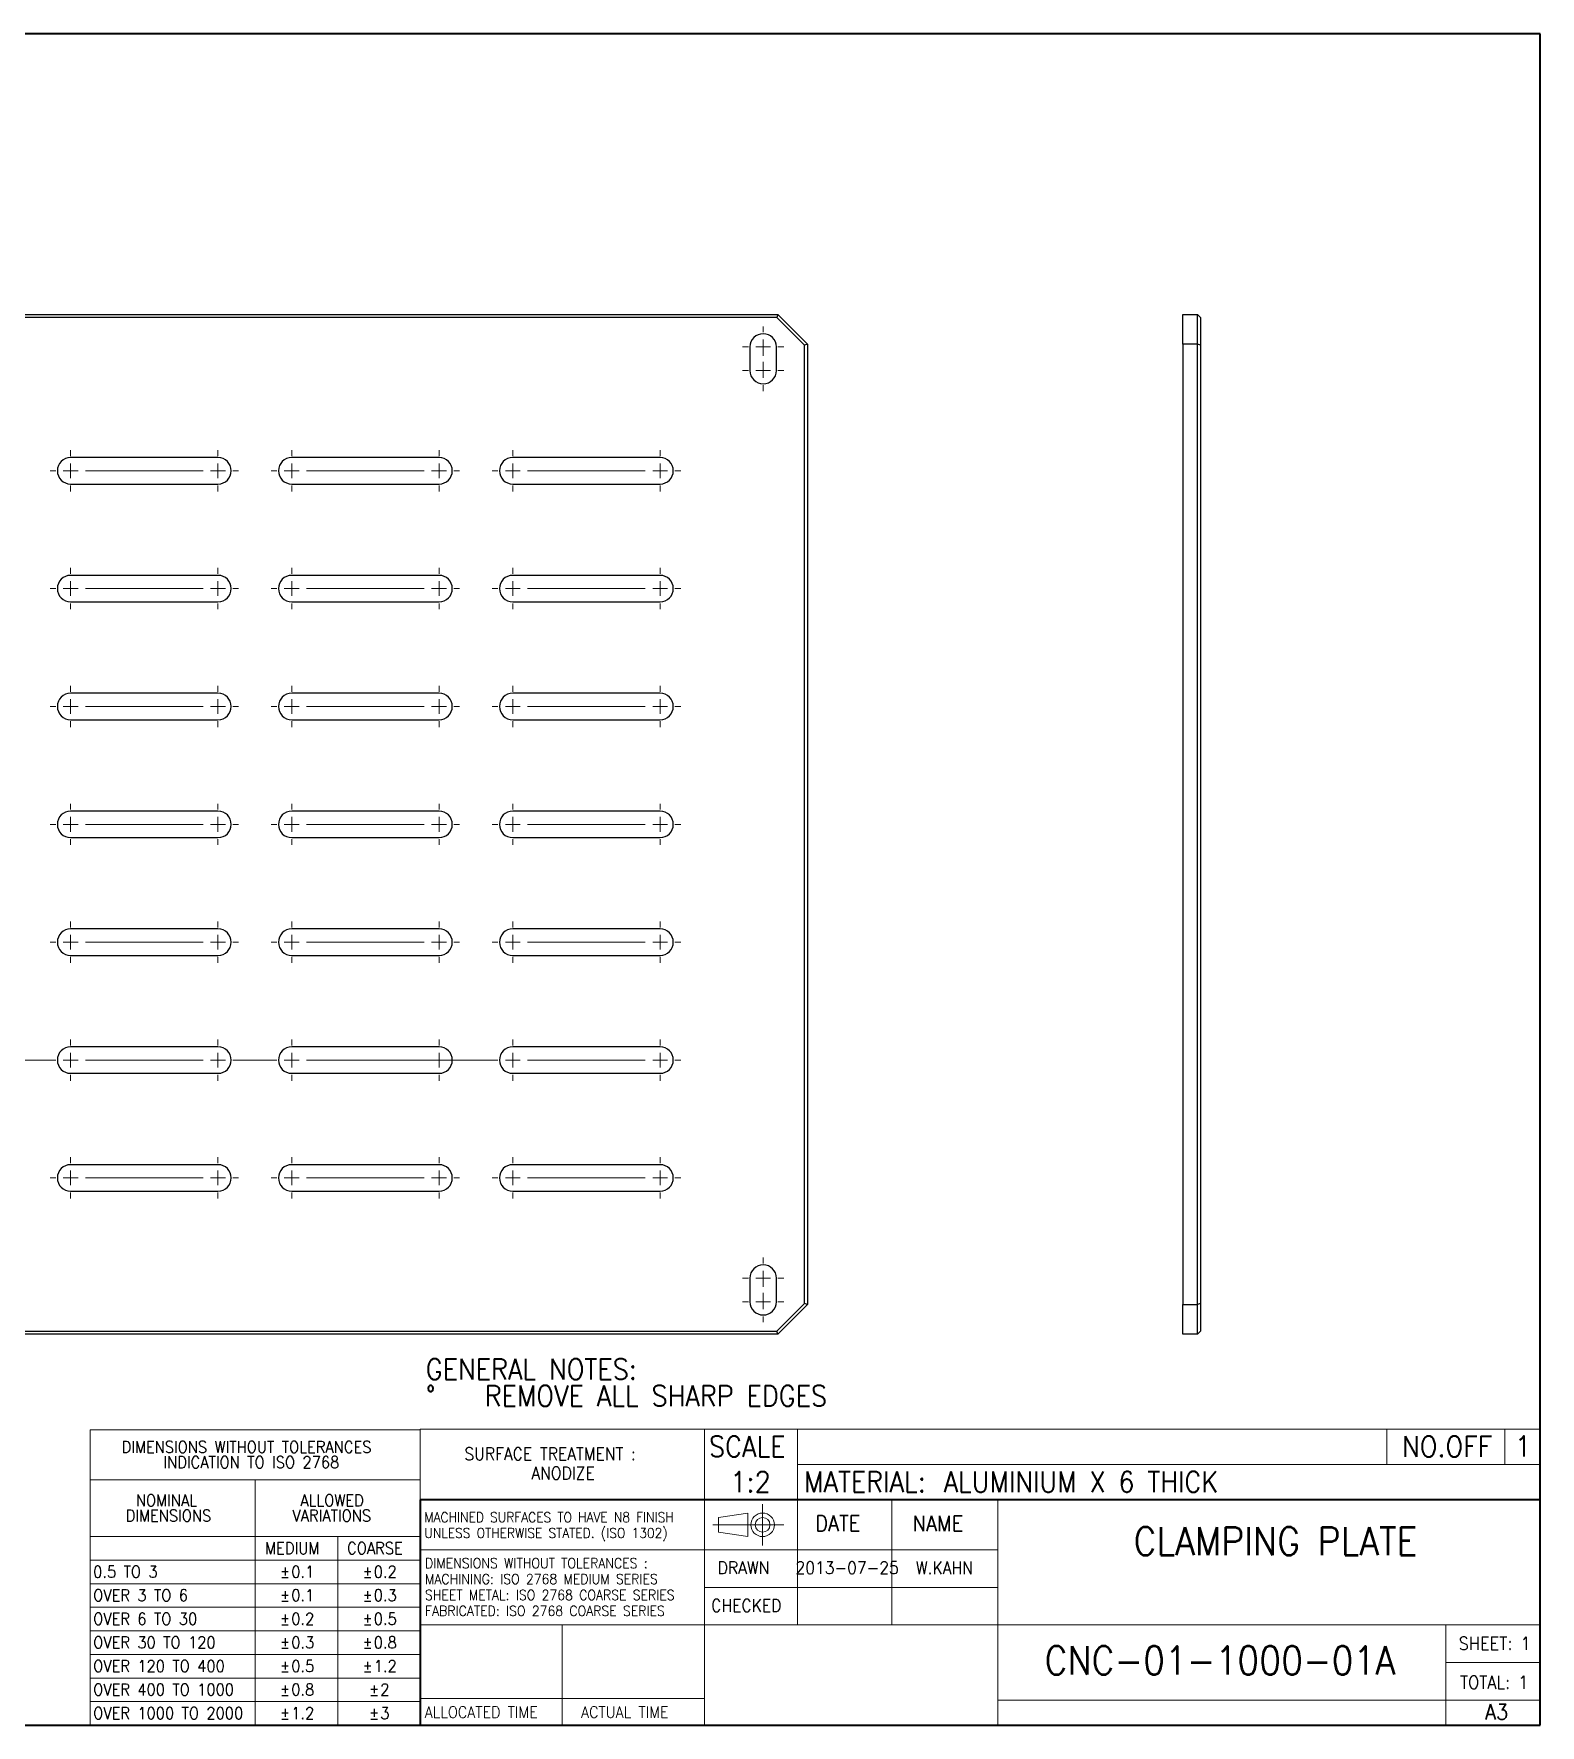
# Model space of a CAD drawing. Header units: millimetres. Extents: x 15 to 913, y -15 to 331.
# Drawn here: x 159.4 to 415, y 5 to 292 of the extents above; entities that cross this region are included whole.
import ezdxf

# ---------------------------------------------------------------- set-up
doc = ezdxf.new("R2010")
doc.units = ezdxf.units.MM
doc.linetypes.add('CENTERX2', pattern=[101.6, 63.5, -12.7, 12.7, -12.7])
doc.layers.get('0').update_dxf_attribs({"linetype": 'CONTINUOUS', "true_color": 0xffffff})
doc.styles.add('textstyle10', font='')
doc.styles.add('textstyle11', font='')
doc.styles.add('textstyle12', font='')
doc.styles.add('textstyle13', font='')
doc.styles.add('textstyle14', font='')
doc.styles.add('textstyle15', font='')
doc.styles.add('textstyle16', font='')
doc.styles.add('textstyle17', font='')
doc.styles.add('textstyle18', font='')
doc.styles.add('textstyle19', font='')
doc.styles.add('textstyle2', font='')
doc.styles.add('textstyle20', font='')
doc.styles.add('textstyle21', font='')
doc.styles.add('textstyle22', font='')
doc.styles.add('textstyle23', font='')
doc.styles.add('textstyle24', font='')
doc.styles.add('textstyle25', font='')
doc.styles.add('textstyle26', font='')
doc.styles.add('textstyle27', font='')
doc.styles.add('textstyle28', font='')
doc.styles.add('textstyle29', font='')
doc.styles.add('textstyle3', font='')
doc.styles.add('textstyle30', font='')
doc.styles.add('textstyle31', font='')
doc.styles.add('textstyle32', font='')
doc.styles.add('textstyle33', font='')
doc.styles.add('textstyle34', font='')
doc.styles.add('textstyle35', font='')
doc.styles.add('textstyle36', font='')
doc.styles.add('textstyle37', font='')
doc.styles.add('textstyle38', font='')
doc.styles.add('textstyle39', font='')
doc.styles.add('textstyle4', font='')
doc.styles.add('textstyle40', font='')
doc.styles.add('textstyle41', font='')
doc.styles.add('textstyle42', font='')
doc.styles.add('textstyle43', font='')
doc.styles.add('textstyle44', font='')
doc.styles.add('textstyle45', font='')
doc.styles.add('textstyle46', font='')
doc.styles.add('textstyle47', font='')
doc.styles.add('textstyle48', font='')
doc.styles.add('textstyle49', font='')
doc.styles.add('textstyle5', font='')
doc.styles.add('textstyle50', font='')
doc.styles.add('textstyle51', font='')
doc.styles.add('textstyle52', font='')
doc.styles.add('textstyle53', font='')
doc.styles.add('textstyle6', font='')
doc.styles.add('textstyle7', font='')
doc.styles.add('textstyle74', font='')
doc.styles.add('textstyle75', font='')
doc.styles.add('textstyle76', font='')
doc.styles.add('textstyle77', font='')
doc.styles.add('textstyle78', font='')
doc.styles.add('textstyle79', font='')
doc.styles.add('textstyle8', font='')
doc.styles.add('textstyle80', font='')
doc.styles.add('textstyle81', font='')
doc.styles.add('textstyle82', font='')
doc.styles.add('textstyle83', font='')
doc.styles.add('textstyle84', font='')
doc.styles.add('textstyle85', font='')
doc.styles.add('textstyle86', font='')
doc.styles.add('textstyle87', font='')
doc.styles.add('textstyle88', font='')
doc.styles.add('textstyle89', font='')
doc.styles.add('textstyle9', font='')
doc.styles.add('textstyle90', font='')
doc.styles.add('textstyle91', font='')
doc.styles.add('textstyle92', font='')
doc.styles.add('textstyle93', font='')
doc.styles.add('textstyle94', font='')
doc.styles.get('textstyle10').set_extended_font_data('standard')
doc.styles.get('textstyle11').set_extended_font_data('standard')
doc.styles.get('textstyle12').set_extended_font_data('standard')
doc.styles.get('textstyle13').set_extended_font_data('standard')
doc.styles.get('textstyle14').set_extended_font_data('standard')
doc.styles.get('textstyle15').set_extended_font_data('standard')
doc.styles.get('textstyle16').set_extended_font_data('standard')
doc.styles.get('textstyle17').set_extended_font_data('standard')
doc.styles.get('textstyle18').set_extended_font_data('standard')
doc.styles.get('textstyle19').set_extended_font_data('standard')
doc.styles.get('textstyle2').set_extended_font_data('standard')
doc.styles.get('textstyle20').set_extended_font_data('standard')
doc.styles.get('textstyle21').set_extended_font_data('standard')
doc.styles.get('textstyle22').set_extended_font_data('standard')
doc.styles.get('textstyle23').set_extended_font_data('standard')
doc.styles.get('textstyle24').set_extended_font_data('standard')
doc.styles.get('textstyle25').set_extended_font_data('standard')
doc.styles.get('textstyle26').set_extended_font_data('standard')
doc.styles.get('textstyle27').set_extended_font_data('standard')
doc.styles.get('textstyle28').set_extended_font_data('standard')
doc.styles.get('textstyle29').set_extended_font_data('standard')
doc.styles.get('textstyle3').set_extended_font_data('standard')
doc.styles.get('textstyle30').set_extended_font_data('standard')
doc.styles.get('textstyle31').set_extended_font_data('standard')
doc.styles.get('textstyle32').set_extended_font_data('standard')
doc.styles.get('textstyle33').set_extended_font_data('standard')
doc.styles.get('textstyle34').set_extended_font_data('standard')
doc.styles.get('textstyle35').set_extended_font_data('standard')
doc.styles.get('textstyle36').set_extended_font_data('standard')
doc.styles.get('textstyle37').set_extended_font_data('standard')
doc.styles.get('textstyle38').set_extended_font_data('standard')
doc.styles.get('textstyle39').set_extended_font_data('standard')
doc.styles.get('textstyle4').set_extended_font_data('standard')
doc.styles.get('textstyle40').set_extended_font_data('standard')
doc.styles.get('textstyle41').set_extended_font_data('standard')
doc.styles.get('textstyle42').set_extended_font_data('standard')
doc.styles.get('textstyle43').set_extended_font_data('standard')
doc.styles.get('textstyle44').set_extended_font_data('standard')
doc.styles.get('textstyle45').set_extended_font_data('standard')
doc.styles.get('textstyle46').set_extended_font_data('standard')
doc.styles.get('textstyle47').set_extended_font_data('standard')
doc.styles.get('textstyle48').set_extended_font_data('standard')
doc.styles.get('textstyle49').set_extended_font_data('standard')
doc.styles.get('textstyle5').set_extended_font_data('standard')
doc.styles.get('textstyle50').set_extended_font_data('standard')
doc.styles.get('textstyle51').set_extended_font_data('standard')
doc.styles.get('textstyle52').set_extended_font_data('standard')
doc.styles.get('textstyle53').set_extended_font_data('standard')
doc.styles.get('textstyle6').set_extended_font_data('standard')
doc.styles.get('textstyle7').set_extended_font_data('standard')
doc.styles.get('textstyle74').set_extended_font_data('standard')
doc.styles.get('textstyle75').set_extended_font_data('standard')
doc.styles.get('textstyle76').set_extended_font_data('standard')
doc.styles.get('textstyle77').set_extended_font_data('standard')
doc.styles.get('textstyle78').set_extended_font_data('standard')
doc.styles.get('textstyle79').set_extended_font_data('standard')
doc.styles.get('textstyle8').set_extended_font_data('standard')
doc.styles.get('textstyle80').set_extended_font_data('standard')
doc.styles.get('textstyle81').set_extended_font_data('standard')
doc.styles.get('textstyle82').set_extended_font_data('standard')
doc.styles.get('textstyle83').set_extended_font_data('standard')
doc.styles.get('textstyle84').set_extended_font_data('standard')
doc.styles.get('textstyle85').set_extended_font_data('standard')
doc.styles.get('textstyle86').set_extended_font_data('standard')
doc.styles.get('textstyle87').set_extended_font_data('standard')
doc.styles.get('textstyle88').set_extended_font_data('standard')
doc.styles.get('textstyle89').set_extended_font_data('standard')
doc.styles.get('textstyle9').set_extended_font_data('standard')
doc.styles.get('textstyle90').set_extended_font_data('standard')
doc.styles.get('textstyle91').set_extended_font_data('standard')
doc.styles.get('textstyle92').set_extended_font_data('standard')
doc.styles.get('textstyle93').set_extended_font_data('standard')
doc.styles.get('textstyle94').set_extended_font_data('standard')

# ---------------------------------------------------------------- blocks, each defined once
blk = doc.blocks.new('SW_NOTE_0')
at = {"color": 0, "linetype": 'CONTINUOUS', "lineweight": 0, "char_height": 3.5, "attachment_point": 1}
for s, insert, style in [('GENERAL NOTES:', (0, 4.51), 'textstyle2'), ('%%d', (0, -0.01), 'textstyle4'), ('REMOVE ALL SHARP EDGES', (10, -0.01), 'textstyle3')]:
    blk.add_mtext(s, dxfattribs=dict(at, insert=insert, style=style))
blk = doc.blocks.new('SW_NOTE_1')
at = {"color": 0, "linetype": 'CONTINUOUS', "lineweight": 0, "char_height": 1.7, "attachment_point": 1}
for s, insert, style in [('DIMENSIONS WITHOUT TOLERANCES :', (0, 2.19), 'textstyle5'), ('MACHINING: ISO 2768 MEDIUM SERIES', (0, -0.51), 'textstyle6'), ('SHEET METAL: ISO 2768 COARSE SERIES', (0, -3.21), 'textstyle7'), ('FABRICATED: ISO 2768 COARSE SERIES', (0, -5.91), 'textstyle8')]:
    blk.add_mtext(s, dxfattribs=dict(at, insert=insert, style=style))
blk = doc.blocks.new('SW_NOTE_2')
at = {"color": 0, "linetype": 'CONTINUOUS', "lineweight": 0, "char_height": 1.67, "attachment_point": 1}
for s, insert, style in [('MACHINED SURFACES TO HAVE N8 FINISH', (0, 2.15), 'textstyle9'), ('UNLESS OTHERWISE STATED. (ISO 1302)', (0, -0.52), 'textstyle10')]:
    blk.add_mtext(s, dxfattribs=dict(at, insert=insert, style=style))
blk = doc.blocks.new('SW_TABLEANNOTATION_0')
at = {"color": 0, "linetype": 'CONTINUOUS', "lineweight": 0}
for p, q in [((0, 0), (0, -50.13)), ((56, 0), (0, 0)), ((56, -50.13), (56, 0)), ((0, -8.5), (56, -8.5)), ((28, -8.5), (28, -50.13)), ((0, -18.12), (56, -18.12)), ((42, -18.12), (42, -50.13)), ((0, -22.13), (56, -22.13)), ((0, -26.13), (56, -26.13)), ((0, -30.13), (56, -30.13)), ((0, -34.12), (56, -34.12)), ((0, -38.13), (56, -38.13)), ((0, -42.13), (56, -42.13)), ((0, -46.13), (56, -46.13)), ((0, -50.13), (56, -50.13))]:
    blk.add_line(p, q, dxfattribs=at)
at = {"color": 0, "linetype": 'CONTINUOUS', "lineweight": 0, "char_height": 2, "attachment_point": 1}
for s, insert, style in [('DIMENSIONS WITHOUT TOLERANCES', (5.31, -1.92), 'textstyle11'), ('INDICATION TO ISO 2768', (12.42, -4.51), 'textstyle12'), ('NOMINAL', (7.74, -10.99), 'textstyle13'), ('ALLOWED', (35.64, -10.99), 'textstyle15'), ('DIMENSIONS', (6.01, -13.57), 'textstyle14'), ('VARIATIONS', (34.3, -13.57), 'textstyle16'), ('MEDIUM', (29.67, -19.09), 'textstyle17'), ('COARSE', (43.58, -19.09), 'textstyle18'), ('0.5 TO 3', (0.5, -23.09), 'textstyle19'), ('%%p', (32.2, -23.09), 'textstyle20'), ('0.1', (34.11, -23.09), 'textstyle21'), ('%%p', (46.2, -23.09), 'textstyle22'), ('0.2', (48.11, -23.09), 'textstyle23'), ('OVER 3 TO 6', (0.5, -27.09), 'textstyle24'), ('%%p', (32.2, -27.09), 'textstyle25'), ('0.1', (34.11, -27.09), 'textstyle26'), ('%%p', (46.2, -27.09), 'textstyle27'), ('0.3', (48.11, -27.09), 'textstyle28'), ('OVER 6 TO 30', (0.5, -31.09), 'textstyle29'), ('%%p', (32.2, -31.09), 'textstyle30'), ('0.2', (34.11, -31.09), 'textstyle31'), ('%%p', (46.2, -31.09), 'textstyle32'), ('0.5', (48.11, -31.09), 'textstyle33'), ('OVER 30 TO 120', (0.5, -35.09), 'textstyle34'), ('%%p', (32.2, -35.09), 'textstyle35'), ('0.3', (34.11, -35.09), 'textstyle36'), ('%%p', (46.2, -35.09), 'textstyle37'), ('0.8', (48.11, -35.09), 'textstyle38'), ('OVER 120 TO 400', (0.5, -39.09), 'textstyle39'), ('%%p', (32.2, -39.09), 'textstyle40'), ('0.5', (34.11, -39.09), 'textstyle41'), ('%%p', (46.2, -39.09), 'textstyle42'), ('1.2', (48.11, -39.09), 'textstyle43'), ('OVER 400 TO 1000', (0.5, -43.09), 'textstyle44'), ('%%p', (32.2, -43.09), 'textstyle45'), ('0.8', (34.11, -43.09), 'textstyle46'), ('%%p', (47.31, -43.09), 'textstyle47'), ('2', (49.21, -43.09), 'textstyle48'), ('OVER 1000 TO 2000', (0.5, -47.09), 'textstyle49'), ('%%p', (32.2, -47.09), 'textstyle50'), ('1.2', (34.11, -47.09), 'textstyle51'), ('%%p', (47.31, -47.09), 'textstyle52'), ('3', (49.21, -47.09), 'textstyle53')]:
    blk.add_mtext(s, dxfattribs=dict(at, insert=insert, style=style))
blk = doc.blocks.new('SW_CENTERMARKSYMBOL_2')
at = {"color": 0, "linetype": 'CONTINUOUS', "lineweight": 0}
for p, q in [((-25, 2.5), (-25, 3.5)), ((0, 2.5), (0, 3.5)), ((-25, 0), (-25, 1.25)), ((0, 0), (-1.25, 0)), ((0, 0), (0, 1.25)), ((0, 0), (0, -1.25)), ((0, 0), (1.25, 0)), ((2.5, 0), (3.5, 0)), ((-27.5, 0), (-28.5, 0)), ((-25, 0), (-26.25, 0)), ((-25, 0), (-25, -1.25)), ((-25, 0), (-23.75, 0)), ((-25, -2.5), (-25, -3.5)), ((-22.5, 0), (-21.5, 0)), ((-22.5, 0), (-2.5, 0)), ((-2.5, 0), (-22.5, 0)), ((-2.5, 0), (-3.5, 0)), ((0, -2.5), (0, -3.5))]:
    blk.add_line(p, q, dxfattribs=at)
blk = doc.blocks.new('SW_CENTERMARKSYMBOL_3')
at = {"color": 0, "linetype": 'CONTINUOUS', "lineweight": 0}
for p, q in [((-25, 2.5), (-25, 3.5)), ((0, 2.5), (0, 3.5)), ((-25, 0), (-25, 1.25)), ((-22.5, 0), (-2.5, 0)), ((-2.5, 0), (-22.5, 0)), ((0, 0), (-1.25, 0)), ((0, 0), (0, 1.25)), ((0, 0), (0, -1.25)), ((0, 0), (1.25, 0)), ((2.5, 0), (3.5, 0)), ((-27.5, 0), (-28.5, 0)), ((-25, 0), (-26.25, 0)), ((-25, 0), (-25, -1.25)), ((-25, 0), (-23.75, 0)), ((-25, -2.5), (-25, -3.5)), ((-22.5, 0), (-21.5, 0)), ((-2.5, 0), (-3.5, 0)), ((0, -2.5), (0, -3.5))]:
    blk.add_line(p, q, dxfattribs=at)
blk = doc.blocks.new('SW_CENTERMARKSYMBOL_4')
at = {"color": 0, "linetype": 'CONTINUOUS', "lineweight": 0}
for p, q in [((-25, 2.5), (-25, 3.5)), ((0, 2.5), (0, 3.5)), ((-25, 0), (-25, 1.25)), ((-22.5, 0), (-2.5, 0)), ((-2.5, 0), (-22.5, 0)), ((0, 0), (-1.25, 0)), ((0, 0), (0, 1.25)), ((0, 0), (0, -1.25)), ((0, 0), (1.25, 0)), ((2.5, 0), (3.5, 0)), ((-27.5, 0), (-28.5, 0)), ((-25, 0), (-26.25, 0)), ((-25, 0), (-25, -1.25)), ((-25, 0), (-23.75, 0)), ((-25, -2.5), (-25, -3.5)), ((-22.5, 0), (-21.5, 0)), ((-2.5, 0), (-3.5, 0)), ((0, -2.5), (0, -3.5))]:
    blk.add_line(p, q, dxfattribs=at)
blk = doc.blocks.new('SW_CENTERMARKSYMBOL_5')
at = {"color": 0, "linetype": 'CONTINUOUS', "lineweight": 0}
for p, q in [((-25, 2.5), (-25, 3.5)), ((0, 2.5), (0, 3.5)), ((-25, 0), (-25, 1.25)), ((-22.5, 0), (-2.5, 0)), ((-2.5, 0), (-22.5, 0)), ((0, 0), (-1.25, 0)), ((0, 0), (0, 1.25)), ((0, 0), (0, -1.25)), ((0, 0), (1.25, 0)), ((2.5, 0), (3.5, 0)), ((-27.5, 0), (-28.5, 0)), ((-25, 0), (-26.25, 0)), ((-25, 0), (-25, -1.25)), ((-25, 0), (-23.75, 0)), ((-25, -2.5), (-25, -3.5)), ((-22.5, 0), (-21.5, 0)), ((-2.5, 0), (-3.5, 0)), ((0, -2.5), (0, -3.5))]:
    blk.add_line(p, q, dxfattribs=at)
blk = doc.blocks.new('SW_CENTERMARKSYMBOL_6')
at = {"color": 0, "linetype": 'CONTINUOUS', "lineweight": 0}
for p, q in [((-25, 2.5), (-25, 3.5)), ((0, 2.5), (0, 3.5)), ((-25, 0), (-25, 1.25)), ((-22.5, 0), (-2.5, 0)), ((-2.5, 0), (-22.5, 0)), ((0, 0), (-1.25, 0)), ((0, 0), (0, 1.25)), ((0, 0), (0, -1.25)), ((0, 0), (1.25, 0)), ((2.5, 0), (3.5, 0)), ((-27.5, 0), (-28.5, 0)), ((-25, 0), (-26.25, 0)), ((-25, 0), (-25, -1.25)), ((-25, 0), (-23.75, 0)), ((-25, -2.5), (-25, -3.5)), ((-22.5, 0), (-21.5, 0)), ((-2.5, 0), (-3.5, 0)), ((0, -2.5), (0, -3.5))]:
    blk.add_line(p, q, dxfattribs=at)
blk = doc.blocks.new('SW_CENTERMARKSYMBOL_7')
at = {"color": 0, "linetype": 'CONTINUOUS', "lineweight": 0}
for p, q in [((-25, 2.5), (-25, 3.5)), ((0, 2.5), (0, 3.5)), ((-25, 0), (-25, 1.25)), ((0, 0), (-1.25, 0)), ((0, 0), (0, 1.25)), ((0, 0), (0, -1.25)), ((0, 0), (1.25, 0)), ((2.5, 0), (3.5, 0)), ((-27.5, 0), (-28.5, 0)), ((-25, 0), (-26.25, 0)), ((-25, 0), (-25, -1.25)), ((-25, 0), (-23.75, 0)), ((-25, -2.5), (-25, -3.5)), ((-22.5, 0), (-21.5, 0)), ((-22.5, 0), (-2.5, 0)), ((-2.5, 0), (-22.5, 0)), ((-2.5, 0), (-3.5, 0)), ((0, -2.5), (0, -3.5))]:
    blk.add_line(p, q, dxfattribs=at)
blk = doc.blocks.new('SW_CENTERMARKSYMBOL_8')
at = {"color": 0, "linetype": 'CONTINUOUS', "lineweight": 0}
for p, q in [((-25, 2.5), (-25, 3.5)), ((0, 2.5), (0, 3.5)), ((-25, 0), (-25, 1.25)), ((-22.5, 0), (-2.5, 0)), ((-2.5, 0), (-22.5, 0)), ((0, 0), (-1.25, 0)), ((0, 0), (0, 1.25)), ((0, 0), (0, -1.25)), ((0, 0), (1.25, 0)), ((2.5, 0), (3.5, 0)), ((-27.5, 0), (-28.5, 0)), ((-25, 0), (-26.25, 0)), ((-25, 0), (-25, -1.25)), ((-25, 0), (-23.75, 0)), ((-25, -2.5), (-25, -3.5)), ((-22.5, 0), (-21.5, 0)), ((-2.5, 0), (-3.5, 0)), ((0, -2.5), (0, -3.5))]:
    blk.add_line(p, q, dxfattribs=at)
blk = doc.blocks.new('SW_CENTERMARKSYMBOL_9')
at = {"color": 0, "linetype": 'CONTINUOUS', "lineweight": 0}
for p, q in [((-25, 2.5), (-25, 3.5)), ((0, 2.5), (0, 3.5)), ((-25, 0), (-25, 1.25)), ((-22.5, 0), (-2.5, 0)), ((-2.5, 0), (-22.5, 0)), ((0, 0), (-1.25, 0)), ((0, 0), (0, 1.25)), ((0, 0), (0, -1.25)), ((0, 0), (1.25, 0)), ((2.5, 0), (3.5, 0)), ((-27.5, 0), (-28.5, 0)), ((-25, 0), (-26.25, 0)), ((-25, 0), (-25, -1.25)), ((-25, 0), (-23.75, 0)), ((-25, -2.5), (-25, -3.5)), ((-22.5, 0), (-21.5, 0)), ((-2.5, 0), (-3.5, 0)), ((0, -2.5), (0, -3.5))]:
    blk.add_line(p, q, dxfattribs=at)
blk = doc.blocks.new('SW_CENTERMARKSYMBOL_10')
at = {"color": 0, "linetype": 'CONTINUOUS', "lineweight": 0}
for p, q in [((-25, 2.5), (-25, 3.5)), ((0, 2.5), (0, 3.5)), ((-25, 0), (-25, 1.25)), ((-22.5, 0), (-2.5, 0)), ((-2.5, 0), (-22.5, 0)), ((0, 0), (-1.25, 0)), ((0, 0), (0, 1.25)), ((0, 0), (0, -1.25)), ((0, 0), (1.25, 0)), ((2.5, 0), (3.5, 0)), ((-27.5, 0), (-28.5, 0)), ((-25, 0), (-26.25, 0)), ((-25, 0), (-25, -1.25)), ((-25, 0), (-23.75, 0)), ((-25, -2.5), (-25, -3.5)), ((-22.5, 0), (-21.5, 0)), ((-2.5, 0), (-3.5, 0)), ((0, -2.5), (0, -3.5))]:
    blk.add_line(p, q, dxfattribs=at)
blk = doc.blocks.new('SW_CENTERMARKSYMBOL_11')
at = {"color": 0, "linetype": 'CONTINUOUS', "lineweight": 0}
for p, q in [((-25, 2.5), (-25, 3.5)), ((0, 2.5), (0, 3.5)), ((-25, 0), (-25, 1.25)), ((-22.5, 0), (-2.5, 0)), ((-2.5, 0), (-22.5, 0)), ((0, 0), (-1.25, 0)), ((0, 0), (0, 1.25)), ((0, 0), (0, -1.25)), ((0, 0), (1.25, 0)), ((2.5, 0), (3.5, 0)), ((-27.5, 0), (-28.5, 0)), ((-25, 0), (-26.25, 0)), ((-25, 0), (-25, -1.25)), ((-25, 0), (-23.75, 0)), ((-25, -2.5), (-25, -3.5)), ((-22.5, 0), (-21.5, 0)), ((-2.5, 0), (-3.5, 0)), ((0, -2.5), (0, -3.5))]:
    blk.add_line(p, q, dxfattribs=at)
blk = doc.blocks.new('SW_CENTERMARKSYMBOL_12')
at = {"color": 0, "linetype": 'CONTINUOUS', "lineweight": 0}
for p, q in [((0, 2.5), (0, 3.5)), ((25, 2.5), (25, 3.5)), ((-2.5, 0), (-3.5, 0)), ((0, 0), (-1.25, 0)), ((0, 0), (0, 1.25)), ((0, 0), (0, -1.25)), ((0, 0), (1.25, 0)), ((2.5, 0), (3.5, 0)), ((2.5, 0), (22.5, 0)), ((22.5, 0), (21.5, 0)), ((25, 0), (23.75, 0)), ((25, 0), (25, 1.25)), ((25, 0), (25, -1.25)), ((25, 0), (26.25, 0)), ((27.5, 0), (28.5, 0)), ((0, -2.5), (0, -3.5)), ((25, -2.5), (25, -3.5))]:
    blk.add_line(p, q, dxfattribs=at)
blk = doc.blocks.new('SW_CENTERMARKSYMBOL_13')
at = {"color": 0, "linetype": 'CONTINUOUS', "lineweight": 0}
for p, q in [((-25, 2.5), (-25, 3.5)), ((0, 2.5), (0, 3.5)), ((-25, 0), (-25, 1.25)), ((-22.5, 0), (-2.5, 0)), ((-2.5, 0), (-22.5, 0)), ((0, 0), (-1.25, 0)), ((0, 0), (0, 1.25)), ((0, 0), (0, -1.25)), ((0, 0), (1.25, 0)), ((2.5, 0), (3.5, 0)), ((-27.5, 0), (-28.5, 0)), ((-25, 0), (-26.25, 0)), ((-25, 0), (-25, -1.25)), ((-25, 0), (-23.75, 0)), ((-25, -2.5), (-25, -3.5)), ((-22.5, 0), (-21.5, 0)), ((-2.5, 0), (-3.5, 0)), ((0, -2.5), (0, -3.5))]:
    blk.add_line(p, q, dxfattribs=at)
blk = doc.blocks.new('SW_CENTERMARKSYMBOL_14')
at = {"color": 0, "linetype": 'CONTINUOUS', "lineweight": 0}
for p, q in [((-25, 2.5), (-25, 3.5)), ((0, 2.5), (0, 3.5)), ((-25, 0), (-25, 1.25)), ((-22.5, 0), (-2.5, 0)), ((-2.5, 0), (-22.5, 0)), ((0, 0), (-1.25, 0)), ((0, 0), (0, 1.25)), ((0, 0), (0, -1.25)), ((0, 0), (1.25, 0)), ((2.5, 0), (3.5, 0)), ((-27.5, 0), (-28.5, 0)), ((-25, 0), (-26.25, 0)), ((-25, 0), (-25, -1.25)), ((-25, 0), (-23.75, 0)), ((-25, -2.5), (-25, -3.5)), ((-22.5, 0), (-21.5, 0)), ((-2.5, 0), (-3.5, 0)), ((0, -2.5), (0, -3.5))]:
    blk.add_line(p, q, dxfattribs=at)
blk = doc.blocks.new('SW_CENTERMARKSYMBOL_15')
at = {"color": 0, "linetype": 'CONTINUOUS', "lineweight": 0}
for p, q in [((0, 2.5), (0, 3.5)), ((25, 2.5), (25, 3.5)), ((-2.5, 0), (-3.5, 0)), ((0, 0), (-1.25, 0)), ((0, 0), (0, 1.25)), ((0, 0), (0, -1.25)), ((0, 0), (1.25, 0)), ((2.5, 0), (3.5, 0)), ((2.5, 0), (22.5, 0)), ((22.5, 0), (21.5, 0)), ((25, 0), (23.75, 0)), ((25, 0), (25, 1.25)), ((25, 0), (25, -1.25)), ((25, 0), (26.25, 0)), ((27.5, 0), (28.5, 0)), ((0, -2.5), (0, -3.5)), ((25, -2.5), (25, -3.5))]:
    blk.add_line(p, q, dxfattribs=at)
blk = doc.blocks.new('SW_CENTERMARKSYMBOL_16')
at = {"color": 0, "linetype": 'CONTINUOUS', "lineweight": 0}
for p, q in [((-25, 2.5), (-25, 3.5)), ((0, 2.5), (0, 3.5)), ((-25, 0), (-25, 1.25)), ((-22.5, 0), (-2.5, 0)), ((-2.5, 0), (-22.5, 0)), ((0, 0), (-1.25, 0)), ((0, 0), (0, 1.25)), ((0, 0), (0, -1.25)), ((0, 0), (1.25, 0)), ((2.5, 0), (3.5, 0)), ((-27.5, 0), (-28.5, 0)), ((-25, 0), (-26.25, 0)), ((-25, 0), (-25, -1.25)), ((-25, 0), (-23.75, 0)), ((-25, -2.5), (-25, -3.5)), ((-22.5, 0), (-21.5, 0)), ((-2.5, 0), (-3.5, 0)), ((0, -2.5), (0, -3.5))]:
    blk.add_line(p, q, dxfattribs=at)
blk = doc.blocks.new('SW_CENTERMARKSYMBOL_17')
at = {"color": 0, "linetype": 'CONTINUOUS', "lineweight": 0}
for p, q in [((0, 2.5), (0, 3.5)), ((25, 2.5), (25, 3.5)), ((-2.5, 0), (-3.5, 0)), ((0, 0), (-1.25, 0)), ((0, 0), (0, 1.25)), ((0, 0), (0, -1.25)), ((0, 0), (1.25, 0)), ((2.5, 0), (3.5, 0)), ((2.5, 0), (22.5, 0)), ((22.5, 0), (21.5, 0)), ((25, 0), (23.75, 0)), ((25, 0), (25, 1.25)), ((25, 0), (25, -1.25)), ((25, 0), (26.25, 0)), ((27.5, 0), (28.5, 0)), ((0, -2.5), (0, -3.5)), ((25, -2.5), (25, -3.5))]:
    blk.add_line(p, q, dxfattribs=at)
blk = doc.blocks.new('SW_CENTERMARKSYMBOL_18')
at = {"color": 0, "linetype": 'CONTINUOUS', "lineweight": 0}
for p, q in [((-37.5, 2.5), (-37.5, 3.5)), ((-12.5, 2.5), (-12.5, 3.5)), ((0, 2.5), (0, 3.5)), ((25, 2.5), (25, 3.5)), ((37.5, 2.5), (37.5, 3.5)), ((62.5, 2.5), (62.5, 3.5)), ((75, 2.5), (75, 3.5)), ((100, 2.5), (100, 3.5)), ((112.5, 2.5), (112.5, 3.5)), ((137.5, 2.5), (137.5, 3.5)), ((-37.5, 0), (-37.5, 1.25)), ((-12.5, 0), (-12.5, 1.25)), ((-2.5, 0), (-3.5, 0)), ((0, 0), (-1.25, 0)), ((0, 0), (0, 1.25)), ((0, 0), (0, -1.25)), ((0, 0), (1.25, 0)), ((2.5, 0), (3.5, 0)), ((2.5, 0), (22.5, 0)), ((22.5, 0), (21.5, 0)), ((25, 0), (23.75, 0)), ((25, 0), (25, 1.25)), ((25, 0), (25, -1.25)), ((25, 0), (26.25, 0)), ((27.5, 0), (28.5, 0)), ((27.5, 0), (35, 0)), ((35, 0), (34, 0)), ((37.5, 0), (36.25, 0)), ((37.5, 0), (37.5, 1.25)), ((37.5, 0), (37.5, -1.25)), ((37.5, 0), (38.75, 0)), ((40, 0), (41, 0)), ((40, 0), (60, 0)), ((60, 0), (59, 0)), ((62.5, 0), (61.25, 0)), ((62.5, 0), (62.5, 1.25)), ((62.5, 0), (62.5, -1.25)), ((62.5, 0), (63.75, 0)), ((65, 0), (66, 0)), ((65, 0), (72.5, 0)), ((72.5, 0), (71.5, 0)), ((75, 0), (73.75, 0)), ((75, 0), (75, 1.25)), ((75, 0), (75, -1.25)), ((75, 0), (76.25, 0)), ((77.5, 0), (78.5, 0)), ((77.5, 0), (97.5, 0)), ((77.5, 0), (110, 0)), ((97.5, 0), (96.5, 0)), ((100, 0), (98.75, 0)), ((100, 0), (100, 1.25)), ((100, 0), (100, -1.25)), ((100, 0), (101.25, 0)), ((102.5, 0), (103.5, 0)), ((102.5, 0), (110, 0)), ((110, 0), (109, 0)), ((112.5, 0), (111.25, 0)), ((112.5, 0), (112.5, 1.25)), ((112.5, 0), (112.5, -1.25)), ((112.5, 0), (113.75, 0)), ((115, 0), (116, 0)), ((115, 0), (135, 0)), ((135, 0), (134, 0)), ((137.5, 0), (136.25, 0)), ((137.5, 0), (137.5, 1.25)), ((137.5, 0), (137.5, -1.25)), ((137.5, 0), (138.75, 0)), ((140, 0), (141, 0)), ((-40, 0), (-41, 0)), ((-37.5, 0), (-38.75, 0)), ((-37.5, 0), (-37.5, -1.25)), ((-37.5, 0), (-36.25, 0)), ((-37.5, -2.5), (-37.5, -3.5)), ((-35, 0), (-34, 0)), ((-35, 0), (-15, 0)), ((-15, 0), (-16, 0)), ((-12.5, 0), (-13.75, 0)), ((-12.5, 0), (-12.5, -1.25)), ((-12.5, 0), (-11.25, 0)), ((-12.5, -2.5), (-12.5, -3.5)), ((-10, 0), (-9, 0)), ((-10, 0), (-2.5, 0)), ((0, -2.5), (0, -3.5)), ((25, -2.5), (25, -3.5)), ((37.5, -2.5), (37.5, -3.5)), ((62.5, -2.5), (62.5, -3.5)), ((75, -2.5), (75, -3.5)), ((100, -2.5), (100, -3.5)), ((112.5, -2.5), (112.5, -3.5)), ((137.5, -2.5), (137.5, -3.5))]:
    blk.add_line(p, q, dxfattribs=at)
blk = doc.blocks.new('SW_CENTERMARKSYMBOL_19')
at = {"color": 0, "linetype": 'CONTINUOUS', "lineweight": 0}
for p, q in [((0, 2.5), (0, 3.5)), ((25, 2.5), (25, 3.5)), ((-2.5, 0), (-3.5, 0)), ((0, 0), (-1.25, 0)), ((0, 0), (0, 1.25)), ((0, 0), (0, -1.25)), ((0, 0), (1.25, 0)), ((2.5, 0), (3.5, 0)), ((2.5, 0), (22.5, 0)), ((22.5, 0), (21.5, 0)), ((25, 0), (23.75, 0)), ((25, 0), (25, 1.25)), ((25, 0), (25, -1.25)), ((25, 0), (26.25, 0)), ((27.5, 0), (28.5, 0)), ((0, -2.5), (0, -3.5)), ((25, -2.5), (25, -3.5))]:
    blk.add_line(p, q, dxfattribs=at)
blk = doc.blocks.new('SW_CENTERMARKSYMBOL_20')
at = {"color": 0, "linetype": 'CONTINUOUS', "lineweight": 0}
for p, q in [((0, 2.5), (0, 3.5)), ((25, 2.5), (25, 3.5)), ((-2.5, 0), (-3.5, 0)), ((0, 0), (-1.25, 0)), ((0, 0), (0, 1.25)), ((0, 0), (0, -1.25)), ((0, 0), (1.25, 0)), ((2.5, 0), (3.5, 0)), ((2.5, 0), (22.5, 0)), ((22.5, 0), (21.5, 0)), ((25, 0), (23.75, 0)), ((25, 0), (25, 1.25)), ((25, 0), (25, -1.25)), ((25, 0), (26.25, 0)), ((27.5, 0), (28.5, 0)), ((0, -2.5), (0, -3.5)), ((25, -2.5), (25, -3.5))]:
    blk.add_line(p, q, dxfattribs=at)
blk = doc.blocks.new('SW_CENTERMARKSYMBOL_31')
at = {"color": 0, "linetype": 'CONTINUOUS', "lineweight": 0}
for p, q in [((-25, 2.5), (-25, 3.5)), ((0, 2.5), (0, 3.5)), ((-25, 0), (-25, 1.25)), ((-2.5, 0), (-22.5, 0)), ((0, 0), (-1.25, 0)), ((0, 0), (0, 1.25)), ((0, 0), (0, -1.25)), ((0, 0), (1.25, 0)), ((2.5, 0), (3.5, 0)), ((-27.5, 0), (-28.5, 0)), ((-25, 0), (-26.25, 0)), ((-25, 0), (-25, -1.25)), ((-25, 0), (-23.75, 0)), ((-25, -2.5), (-25, -3.5)), ((-22.5, 0), (-21.5, 0)), ((-2.5, 0), (-3.5, 0)), ((0, -2.5), (0, -3.5))]:
    blk.add_line(p, q, dxfattribs=at)
blk = doc.blocks.new('SW_CENTERMARKSYMBOL_33')
at = {"color": 0, "linetype": 'CONTINUOUS', "lineweight": 0}
for p, q in [((0, 2.5), (0, 3.5)), ((0, 0), (-1.25, 0)), ((0, 0), (0, 1.25)), ((0, 0), (1.25, 0)), ((0, 0), (0, -1.25)), ((2.5, 0), (3.5, 0)), ((-2.5, 0), (-3.5, 0)), ((0, -1.5), (0, -0.5)), ((0, -2.5), (0, -3.5)), ((0, -4), (0, -2.75)), ((-2.5, -4), (-3.5, -4)), ((0, -4), (-1.25, -4)), ((0, -4), (1.25, -4)), ((0, -4), (0, -5.25)), ((2.5, -4), (3.5, -4)), ((0, -6.5), (0, -7.5))]:
    blk.add_line(p, q, dxfattribs=at)
blk = doc.blocks.new('SW_CENTERMARKSYMBOL_34')
at = {"color": 0, "linetype": 'CONTINUOUS', "lineweight": 0}
for p, q in [((0, 6.5), (0, 7.5)), ((-2.5, 4), (-3.5, 4)), ((0, 4), (-1.25, 4)), ((0, 4), (0, 5.25)), ((0, 4), (0, 2.75)), ((0, 4), (1.25, 4)), ((0, 2.5), (0, 3.5)), ((2.5, 4), (3.5, 4)), ((0, 0), (-1.25, 0)), ((0, 1.5), (0, 0.5)), ((0, 0), (0, 1.25)), ((0, 0), (0, -1.25)), ((0, 0), (1.25, 0)), ((2.5, 0), (3.5, 0)), ((-2.5, 0), (-3.5, 0)), ((0, -2.5), (0, -3.5))]:
    blk.add_line(p, q, dxfattribs=at)

msp = doc.modelspace()

# ---------------------------------------------------------------- linework, layer by layer
at = {"color": 7, "linetype": 'CONTINUOUS', "lineweight": 40, "true_color": 0xffffff}
for p, q in [((415, 292), (15, 292)), ((415, 5), (415, 292)), ((415, 43.25), (225, 43.25)), ((225, 43.25), (225, 5)), ((15, 5), (415, 5))]:
    msp.add_line(p, q, dxfattribs=at)
at = {"color": 7, "linetype": 'CONTINUOUS', "lineweight": 30, "true_color": 0xffffff}
for p, q in [((70.68, 244.36), (285.68, 244.36)), ((285.68, 244.36), (285.48, 243.86)), ((285.68, 244.36), (290.68, 239.36)), ((354.35, 239.36), (354.35, 244.36)), ((354.35, 244.36), (356.85, 244.36)), ((356.85, 239.36), (356.85, 244.36)), ((357.35, 243.86), (356.85, 244.36)), ((285.48, 243.86), (70.89, 243.86)), ((290.18, 239.15), (285.48, 243.86)), ((357.35, 243.86), (357.35, 239.15)), ((280.93, 238.86), (280.93, 234.86)), ((285.43, 234.86), (285.43, 238.86)), ((290.68, 239.36), (290.18, 239.15)), ((290.18, 76.57), (290.18, 239.15)), ((290.68, 239.36), (290.68, 76.36)), ((356.85, 239.36), (354.35, 239.36)), ((354.35, 239.36), (354.35, 76.36)), ((357.35, 239.15), (356.85, 239.36)), ((356.85, 76.36), (356.85, 239.36)), ((357.35, 239.15), (357.35, 76.57)), ((190.68, 220.11), (165.68, 220.11)), ((228.18, 220.11), (203.18, 220.11)), ((265.68, 220.11), (240.68, 220.11)), ((165.68, 215.61), (190.68, 215.61)), ((203.18, 215.61), (228.18, 215.61)), ((240.68, 215.61), (265.68, 215.61)), ((190.68, 200.11), (165.68, 200.11)), ((228.18, 200.11), (203.18, 200.11)), ((265.68, 200.11), (240.68, 200.11)), ((165.68, 195.61), (190.68, 195.61)), ((203.18, 195.61), (228.18, 195.61)), ((240.68, 195.61), (265.68, 195.61)), ((190.68, 180.11), (165.68, 180.11)), ((228.18, 180.11), (203.18, 180.11)), ((265.68, 180.11), (240.68, 180.11)), ((165.68, 175.61), (190.68, 175.61)), ((203.18, 175.61), (228.18, 175.61)), ((240.68, 175.61), (265.68, 175.61)), ((190.68, 160.11), (165.68, 160.11)), ((228.18, 160.11), (203.18, 160.11)), ((265.68, 160.11), (240.68, 160.11)), ((165.68, 155.61), (190.68, 155.61)), ((203.18, 155.61), (228.18, 155.61)), ((240.68, 155.61), (265.68, 155.61)), ((190.68, 140.11), (165.68, 140.11)), ((228.18, 140.11), (203.18, 140.11)), ((265.68, 140.11), (240.68, 140.11)), ((165.68, 135.61), (190.68, 135.61)), ((203.18, 135.61), (228.18, 135.61)), ((240.68, 135.61), (265.68, 135.61)), ((190.68, 120.11), (165.68, 120.11)), ((228.18, 120.11), (203.18, 120.11)), ((265.68, 120.11), (240.68, 120.11)), ((165.68, 115.61), (190.68, 115.61)), ((203.18, 115.61), (228.18, 115.61)), ((240.68, 115.61), (265.68, 115.61)), ((190.68, 100.11), (165.68, 100.11)), ((228.18, 100.11), (203.18, 100.11)), ((265.68, 100.11), (240.68, 100.11)), ((165.68, 95.61), (190.68, 95.61)), ((203.18, 95.61), (228.18, 95.61)), ((240.68, 95.61), (265.68, 95.61)), ((280.93, 80.86), (280.93, 76.86)), ((285.43, 76.86), (285.43, 80.86)), ((285.48, 71.86), (290.18, 76.57)), ((290.68, 76.36), (285.68, 71.36)), ((290.68, 76.36), (290.18, 76.57)), ((354.35, 76.36), (356.85, 76.36)), ((354.35, 71.36), (354.35, 76.36)), ((357.35, 76.57), (356.85, 76.36)), ((356.85, 71.36), (356.85, 76.36)), ((357.35, 76.57), (357.35, 71.86)), ((70.89, 71.86), (285.48, 71.86)), ((285.68, 71.36), (285.48, 71.86)), ((357.35, 71.86), (356.85, 71.36)), ((285.68, 71.36), (70.68, 71.36)), ((356.85, 71.36), (354.35, 71.36))]:
    msp.add_line(p, q, dxfattribs=at)
at = {"color": 7, "linetype": 'CONTINUOUS', "lineweight": 0, "true_color": 0xffffff}
for p, q in [((273.2, 55.25), (225, 55.25)), ((225, 55.25), (225, 43.25)), ((273.2, 43.25), (273.2, 55.25)), ((273.2, 55.25), (322, 55.25)), ((289, 55.25), (289, 43.25)), ((322, 55.25), (415, 55.25)), ((389, 55.25), (389, 49.25)), ((409, 55.25), (409, 49.25)), ((289, 49.25), (415, 49.25)), ((225, 43.25), (225, 5)), ((273.2, 43.25), (273.2, 5)), ((289, 43.25), (289, 22)), ((305, 22), (305, 43.25)), ((323, 5), (323, 43.25)), ((275.58, 40.25), (280.58, 41)), ((275.58, 40.25), (275.58, 37.75)), ((280.58, 41), (280.58, 37)), ((275.58, 37.75), (280.58, 37)), ((273.2, 34.75), (225, 34.75)), ((323, 34.75), (273.2, 34.75)), ((323, 28.37), (273.2, 28.37)), ((273.2, 22), (225, 22)), ((249.1, 22), (249.1, 5)), ((323, 22), (273.2, 22)), ((415, 22), (323, 22)), ((399, 5), (399, 22)), ((399, 15.62), (415, 15.62)), ((225, 9.5), (273.2, 9.5)), ((415, 9.25), (323, 9.25))]:
    msp.add_line(p, q, dxfattribs=at)
at = {"color": 7, "linetype": 'CENTERX2', "lineweight": 0, "true_color": 0xffffff}
for p, q in [((283.08, 35.5), (283.08, 42.5)), ((274.65, 39), (286.66, 39))]:
    msp.add_line(p, q, dxfattribs=at)
at = {"color": 7, "linetype": 'CONTINUOUS', "lineweight": 0, "true_color": 0xffffff}
for radius in [2, 1.25]:
    msp.add_circle((283.08, 39), radius, dxfattribs=at)
at = {"color": 7, "linetype": 'CONTINUOUS', "lineweight": 30, "true_color": 0xffffff}
for centre, start, end in [((283.18, 238.86), 0, 180), ((283.18, 234.86), 180, 0), ((165.68, 217.86), 90, 270), ((190.68, 217.86), 270, 90), ((203.18, 217.86), 90, 270), ((228.18, 217.86), 270, 90), ((240.68, 217.86), 90, 270), ((265.68, 217.86), 270, 90), ((165.68, 197.86), 90, 270), ((190.68, 197.86), 270, 90), ((203.18, 197.86), 90, 270), ((228.18, 197.86), 270, 90), ((240.68, 197.86), 90, 270), ((265.68, 197.86), 270, 90), ((165.68, 177.86), 90, 270), ((190.68, 177.86), 270, 90), ((203.18, 177.86), 90, 270), ((228.18, 177.86), 270, 90), ((240.68, 177.86), 90, 270), ((265.68, 177.86), 270, 90), ((165.68, 157.86), 90, 270), ((190.68, 157.86), 270, 90), ((203.18, 157.86), 90, 270), ((228.18, 157.86), 270, 90), ((240.68, 157.86), 90, 270), ((265.68, 157.86), 270, 90), ((165.68, 137.86), 90, 270), ((190.68, 137.86), 270, 90), ((203.18, 137.86), 90, 270), ((228.18, 137.86), 270, 90), ((240.68, 137.86), 90, 270), ((265.68, 137.86), 270, 90), ((165.68, 117.86), 90, 270), ((190.68, 117.86), 270, 90), ((203.18, 117.86), 90, 270), ((228.18, 117.86), 270, 90), ((240.68, 117.86), 90, 270), ((265.68, 117.86), 270, 90), ((165.68, 97.86), 90, 270), ((190.68, 97.86), 270, 90), ((203.18, 97.86), 90, 270), ((228.18, 97.86), 270, 90), ((240.68, 97.86), 90, 270), ((265.68, 97.86), 270, 90), ((283.18, 80.86), 0, 180), ((283.18, 76.86), 180, 0)]:
    msp.add_arc(centre, 2.25, start, end, dxfattribs=at)

# ---------------------------------------------------------------- block references
at = {"color": 7, "linetype": 'CONTINUOUS', "lineweight": 0, "true_color": 0xffffff}
for name, p in [('SW_CENTERMARKSYMBOL_34', (283.18, 234.86)), ('SW_CENTERMARKSYMBOL_2', (190.68, 217.86)), ('SW_CENTERMARKSYMBOL_3', (228.18, 217.86)), ('SW_CENTERMARKSYMBOL_4', (265.68, 217.86)), ('SW_CENTERMARKSYMBOL_14', (190.68, 197.86)), ('SW_CENTERMARKSYMBOL_11', (228.18, 197.86)), ('SW_CENTERMARKSYMBOL_10', (265.68, 197.86)), ('SW_CENTERMARKSYMBOL_13', (190.68, 177.86)), ('SW_CENTERMARKSYMBOL_12', (203.18, 177.86)), ('SW_CENTERMARKSYMBOL_9', (265.68, 177.86)), ('SW_CENTERMARKSYMBOL_15', (165.68, 157.86)), ('SW_CENTERMARKSYMBOL_16', (228.18, 157.86)), ('SW_CENTERMARKSYMBOL_8', (265.68, 157.86)), ('SW_CENTERMARKSYMBOL_31', (190.68, 137.86)), ('SW_CENTERMARKSYMBOL_17', (203.18, 137.86)), ('SW_CENTERMARKSYMBOL_7', (265.68, 137.86)), ('SW_CENTERMARKSYMBOL_18', (128.18, 117.86)), ('SW_CENTERMARKSYMBOL_6', (265.68, 117.86)), ('SW_CENTERMARKSYMBOL_20', (165.68, 97.86)), ('SW_CENTERMARKSYMBOL_19', (203.18, 97.86)), ('SW_CENTERMARKSYMBOL_5', (265.68, 97.86)), ('SW_CENTERMARKSYMBOL_33', (283.18, 80.86)), ('SW_NOTE_0', (225.93, 62.63)), ('SW_TABLEANNOTATION_0', (169, 55.13)), ('SW_NOTE_2', (225.69, 38.97)), ('SW_NOTE_1', (225.8, 31.15))]:
    msp.add_blockref(name, p, dxfattribs=at)

# ---------------------------------------------------------------- texts
for s, insert, char_height, attachment_point, style in [('SURFACE TREATMENT :', (232.49, 52.1), 2.1167, 1, 'textstyle94'), ('SCALE', (273.97, 54.02), 3.5, 1, 'textstyle78'), ('NO.OFF', (399.21, 54.04), 3.5, 2, 'textstyle81'), ('1', (412.12, 54.08), 3.5, 2, 'textstyle91'), ('ANODIZE', (249.22, 48.83), 2.117, 2, 'textstyle89'), ('1:2', (281.04, 48.04), 3.5, 2, 'textstyle86'), ('MATERIAL:', (290.12, 48.06), 3.5, 1, 'textstyle93'), ('ALUMINIUM X 6 THICK', (313.78, 48.05), 3.5, 1, 'textstyle85'), ('DATE', (292.02, 40.57), 2.646, 1, 'textstyle74'), ('NAME', (308.54, 40.55), 2.646, 1, 'textstyle75'), ('CLAMPING PLATE', (370.08, 38.61), 4.7625, 2, 'textstyle80'), ('DRAWN', (275.46, 32.78), 2.117, 1, 'textstyle76'), ('2013-07-25', (297.42, 32.78), 2.117, 2, 'textstyle92'), ('W.KAHN', (313.91, 32.76), 2.117, 2, 'textstyle84'), ('CHECKED', (274.36, 26.37), 2.117, 1, 'textstyle77'), ('CNC-01-1000-01A', (360.65, 18.38), 4.7625, 2, 'textstyle79'), ('SHEET: 1', (407.28, 19.98), 2.2, 2, 'textstyle82'), ('TOTAL: 1', (407.2, 13.37), 2.2, 2, 'textstyle90'), ('ALLOCATED TIME', (225.74, 8.18), 1.95, 1, 'textstyle87'), ('ACTUAL TIME', (252.27, 8.19), 1.95, 1, 'textstyle88'), ('A3', (407.62, 8.59), 2.646, 2, 'textstyle83')]:
    msp.add_mtext(s, dxfattribs=dict(at, insert=insert, char_height=char_height, attachment_point=attachment_point, style=style))

doc.saveas('drawing.dxf')
